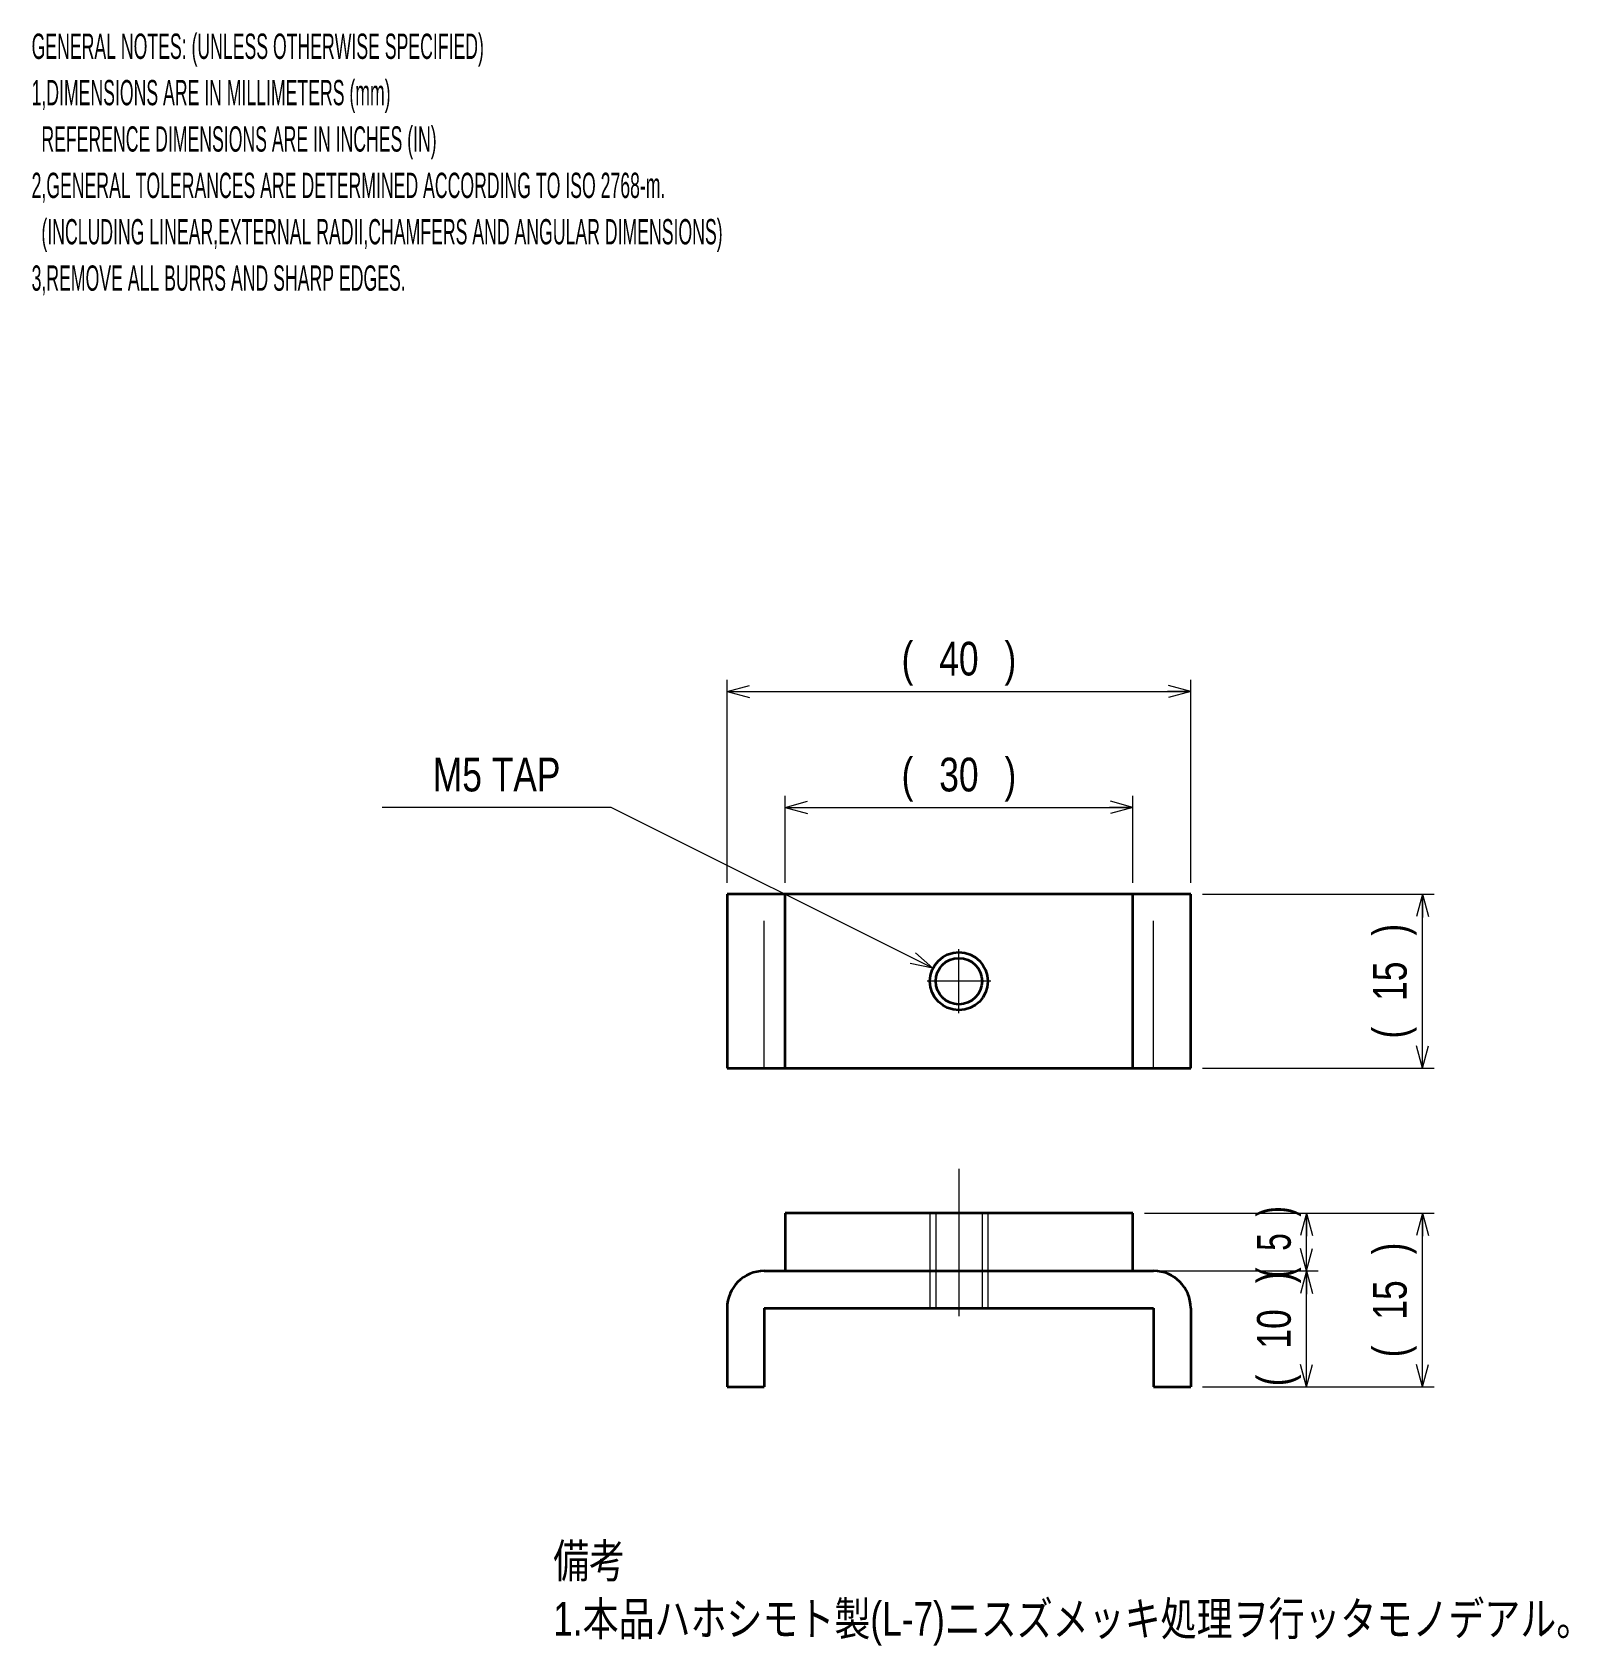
# Model space of a CAD drawing. Header units: millimetres. Extents: x -975 to 199, y 10 to 287.
# Drawn here: x -974.9 to -842.4, y 122.7 to 261.9 of the extents above.
import ezdxf
from ezdxf.enums import TextEntityAlignment as Align

# ---------------------------------------------------------------- set-up
doc = ezdxf.new("R2010")
doc.units = ezdxf.units.MM
doc.linetypes.add('DASHDOT', pattern=[25.3, 12.7, -6.3, 0, -6.3])
doc.linetypes.add('DASHED', pattern=[19, 12.7, -6.3])
for name, color, linetype in [('GR1_01', 7, 'Continuous'), ('GR1_16', 7, 'Continuous'), ('図面枠E9M', 7, 'Continuous'), ('表題、部品表_01', 7, 'Continuous')]:
    doc.layers.add(name, color=color, linetype=linetype)
doc.styles.add('HG丸ｺﾞｼｯｸM-PRO', font='')
doc.styles.get('HG丸ｺﾞｼｯｸM-PRO').set_extended_font_data('HG丸ｺﾞｼｯｸM-PRO')

# ---------------------------------------------------------------- blocks, each defined once
blk = doc.blocks.new('BLKF029')
at = {"layer": 'GR1_01', "color": 3, "linetype": 'Continuous', "lineweight": 35}
for p, q in [((-880, 160), (-910, 160)), ((-910, 160), (-910, 155)), ((-880, 155), (-880, 160)), ((-910, 155), (-880, 155))]:
    blk.add_line(p, q, dxfattribs=at)
blk = doc.blocks.new('BLKF030')
at = {"layer": 'GR1_01', "color": 3, "linetype": 'Continuous', "lineweight": 35}
for p, q in [((-911.8, 155), (-878.2, 155)), ((-915, 151.8), (-915, 145)), ((-911.8, 151.8), (-911.8, 145)), ((-911.8, 151.8), (-878.2, 151.8)), ((-878.2, 151.8), (-878.2, 145)), ((-875, 151.8), (-875, 145)), ((-915, 145), (-911.8, 145)), ((-878.2, 145), (-875, 145))]:
    blk.add_line(p, q, dxfattribs=at)
for centre, start, end in [((-911.8, 151.8), 90, 180), ((-878.2, 151.8), 0, 90)]:
    blk.add_arc(centre, 3.2, start, end, dxfattribs=at)
blk = doc.blocks.new('BLKF031')
at = {"layer": 'GR1_01', "color": 3, "linetype": 'Continuous', "lineweight": 35}
for p, q in [((-875, 187.5), (-915, 187.5)), ((-915, 187.5), (-915, 172.5)), ((-875, 172.5), (-875, 187.5)), ((-915, 172.5), (-875, 172.5))]:
    blk.add_line(p, q, dxfattribs=at)
at = {"layer": 'GR1_01', "color": 4, "linetype": 'DASHED', "lineweight": 13}
for p, q in [((-911.8, 172.5), (-911.8, 187.5)), ((-878.2, 172.5), (-878.2, 187.5))]:
    blk.add_line(p, q, dxfattribs=at)
blk = doc.blocks.new('FXTIP_ARROW_S')
at = {"color": 0, "linetype": 'Continuous', "lineweight": -2}
for q in [(-1, 0), (-0.966, 0.259), (-0.966, -0.259)]:
    blk.add_line((0, 0), q, dxfattribs=at)
blk = doc.blocks.new('FXTIP_ARROW_E')
at = {"color": 0, "linetype": 'Continuous', "lineweight": -2}
for q in [(-1, 0), (-0.966, 0.259), (-0.966, -0.259)]:
    blk.add_line((0, 0), q, dxfattribs=at)
blk = doc.blocks.new('BLKF032')
at = {"layer": 'GR1_16', "color": 4, "linetype": 'DASHED', "lineweight": 13}
for p, q in [((-897.5, 160), (-897.5, 151.8)), ((-897, 160), (-897, 151.8)), ((-893, 160), (-893, 151.8)), ((-892.5, 160), (-892.5, 151.8))]:
    blk.add_line(p, q, dxfattribs=at)
blk = doc.blocks.new('BLKF033')
at = {"layer": 'GR1_16', "color": 3, "linetype": 'Continuous', "lineweight": 35}
for radius in [2.5, 2]:
    blk.add_circle((-895, 180), radius, dxfattribs=at)

msp = doc.modelspace()

# ---------------------------------------------------------------- linework, layer by layer
at = {"layer": 'GR1_01', "color": 3, "linetype": 'Continuous', "lineweight": 35}
for p, q in [((-910, 172.5), (-910, 187.5)), ((-880, 172.5), (-880, 187.5))]:
    msp.add_line(p, q, dxfattribs=at)
at = {"layer": 'GR1_01', "color": 4, "linetype": 'DASHDOT', "lineweight": 13}
for p, q in [((-895, 177.25), (-895, 182.75)), ((-892.25, 180), (-897.75, 180)), ((-895, 163.81), (-895, 147.81))]:
    msp.add_line(p, q, dxfattribs=at)
at = {"layer": 'GR1_16', "color": 4, "linetype": 'Continuous', "lineweight": 13}
for p, q in [((-915, 188.5), (-915, 206)), ((-915, 205), (-875, 205)), ((-875, 188.5), (-875, 206)), ((-925, 195), (-944.76, 195)), ((-897.24, 181.12), (-925, 195)), ((-910, 188.5), (-910, 196)), ((-910, 195), (-880, 195)), ((-880, 188.5), (-880, 196)), ((-874, 187.5), (-854, 187.5)), ((-855, 172.5), (-855, 187.5)), ((-874, 172.5), (-854, 172.5)), ((-879, 160), (-854, 160)), ((-879, 160), (-864, 160)), ((-865, 155), (-865, 160)), ((-855, 145), (-855, 160)), ((-879, 155), (-864, 155)), ((-865, 145), (-865, 155)), ((-874, 145), (-854, 145)), ((-874, 145), (-864, 145))]:
    msp.add_line(p, q, dxfattribs=at)

# ---------------------------------------------------------------- block references
at = {"layer": 'GR1_01', "color": 3, "linetype": 'Continuous', "lineweight": 35}
for name in ['BLKF031', 'BLKF029', 'BLKF030']:
    msp.add_blockref(name, (0, 0), dxfattribs=at)
at = {"layer": 'GR1_16', "color": 4, "linetype": 'Continuous', "lineweight": 13, "xscale": 2, "yscale": 2}
for name, p, rotation in [('FXTIP_ARROW_S', (-915, 205), 180), ('FXTIP_ARROW_E', (-875, 205), 360), ('FXTIP_ARROW_S', (-910, 195), 180), ('FXTIP_ARROW_E', (-880, 195), 360), ('FXTIP_ARROW_E', (-855, 187.5), 90), ('FXTIP_ARROW_S', (-897.24, 181.12), 333.434948822922), ('FXTIP_ARROW_S', (-855, 172.5), 270), ('FXTIP_ARROW_E', (-865, 160), 90), ('FXTIP_ARROW_E', (-855, 160), 90), ('FXTIP_ARROW_S', (-865, 155), 270), ('FXTIP_ARROW_E', (-865, 155), 90), ('FXTIP_ARROW_S', (-865, 145), 270), ('FXTIP_ARROW_S', (-855, 145), 270)]:
    msp.add_blockref(name, p, dxfattribs=dict(at, rotation=rotation))
at = {"layer": 'GR1_16', "color": 3, "linetype": 'Continuous', "lineweight": 35}
msp.add_blockref('BLKF033', (0, 0), dxfattribs=at)
at = {"layer": 'GR1_16', "color": 4, "linetype": 'DASHED', "lineweight": 13}
msp.add_blockref('BLKF032', (0, 0), dxfattribs=at)

# ---------------------------------------------------------------- texts
at = {"layer": 'GR1_16', "color": 3, "linetype": 'Continuous', "lineweight": 35, "style": 'HG丸ｺﾞｼｯｸM-PRO'}
for s, height, rotation, width, p in [('(', 2.91, 0, 0.781868, (-899.44, 205.5)), ('40', 2.909, 0, 0.784542, (-895, 205.5)), (')', 2.91, 0, 0.781868, (-890.56, 205.5)), ('(', 2.91, 0, 0.781868, (-899.44, 195.5)), ('30', 2.909, 0, 0.784542, (-895, 195.5)), (')', 2.91, 0, 0.781868, (-890.56, 195.5)), (')', 2.91, 90, 0.781868, (-855.5, 184.44)), ('15', 2.909, 90, 0.784542, (-855.5, 180)), ('(', 2.91, 90, 0.781868, (-855.5, 175.56)), (')', 2.91, 90, 0.702548, (-865.5, 160.14)), ('5', 2.91, 90, 0.702247, (-865.5, 157.5)), (')', 2.91, 90, 0.781868, (-855.5, 156.94)), ('(', 2.91, 90, 0.702548, (-865.5, 154.86)), (')', 2.91, 90, 0.781868, (-865.5, 154.44)), ('15', 2.909, 90, 0.784542, (-855.5, 152.5)), ('10', 2.909, 90, 0.784542, (-865.5, 150)), ('(', 2.91, 90, 0.781868, (-855.5, 148.06)), ('(', 2.91, 90, 0.781868, (-865.5, 145.56))]:
    msp.add_text(s, height=height, rotation=rotation, dxfattribs=dict(at, width=width)).set_placement(p, align=Align.BOTTOM_CENTER)
at = {"layer": 'GR1_16', "color": 3, "linetype": 'Continuous', "lineweight": 35, "style": 'HG丸ｺﾞｼｯｸM-PRO', "width": 0.783464}
msp.add_text('M5 TAP', height=2.909, dxfattribs=at).set_placement((-934.88, 195.5), align=Align.BOTTOM_CENTER)
at = {"layer": '図面枠E9M', "color": 3, "linetype": 'Continuous', "lineweight": 35, "style": 'HG丸ｺﾞｼｯｸM-PRO'}
for s, width, p in [('GENERAL NOTES: (UNLESS OTHERWISE SPECIFIED)', 0.52211, (-975, 261.75)), ('1,DIMENSIONS ARE IN MILLIMETERS (mm)', 0.521966, (-975, 257.75)), ('  REFERENCE DIMENSIONS ARE IN INCHES (IN)', 0.521932, (-975, 253.75)), ('2,GENERAL TOLERANCES ARE DETERMINED ACCORDING TO ISO 2768-m.', 0.522097, (-975, 249.75)), ('  (INCLUDING LINEAR,EXTERNAL RADII,CHAMFERS AND ANGULAR DIMENSIONS)', 0.522355, (-975, 245.75)), ('3,REMOVE ALL BURRS AND SHARP EDGES.', 0.522432, (-975, 241.75))]:
    msp.add_text(s, height=2.1818, dxfattribs=dict(at, width=width)).set_placement(p, align=Align.TOP_LEFT)
at = {"layer": '表題、部品表_01', "color": 3, "linetype": 'Continuous', "lineweight": 35, "style": 'HG丸ｺﾞｼｯｸM-PRO'}
for s, height, width, p in [('備考', 2.909, 0.781842, (-930, 130)), ('1.本品ハホシモト製(L-7)ニスズメッキ処理ヲ行ッタモノデアル。', 2.9091, 0.781979, (-930, 125))]:
    msp.add_text(s, height=height, dxfattribs=dict(at, width=width)).set_placement(p, align=Align.MIDDLE_LEFT)

doc.saveas('drawing.dxf')
